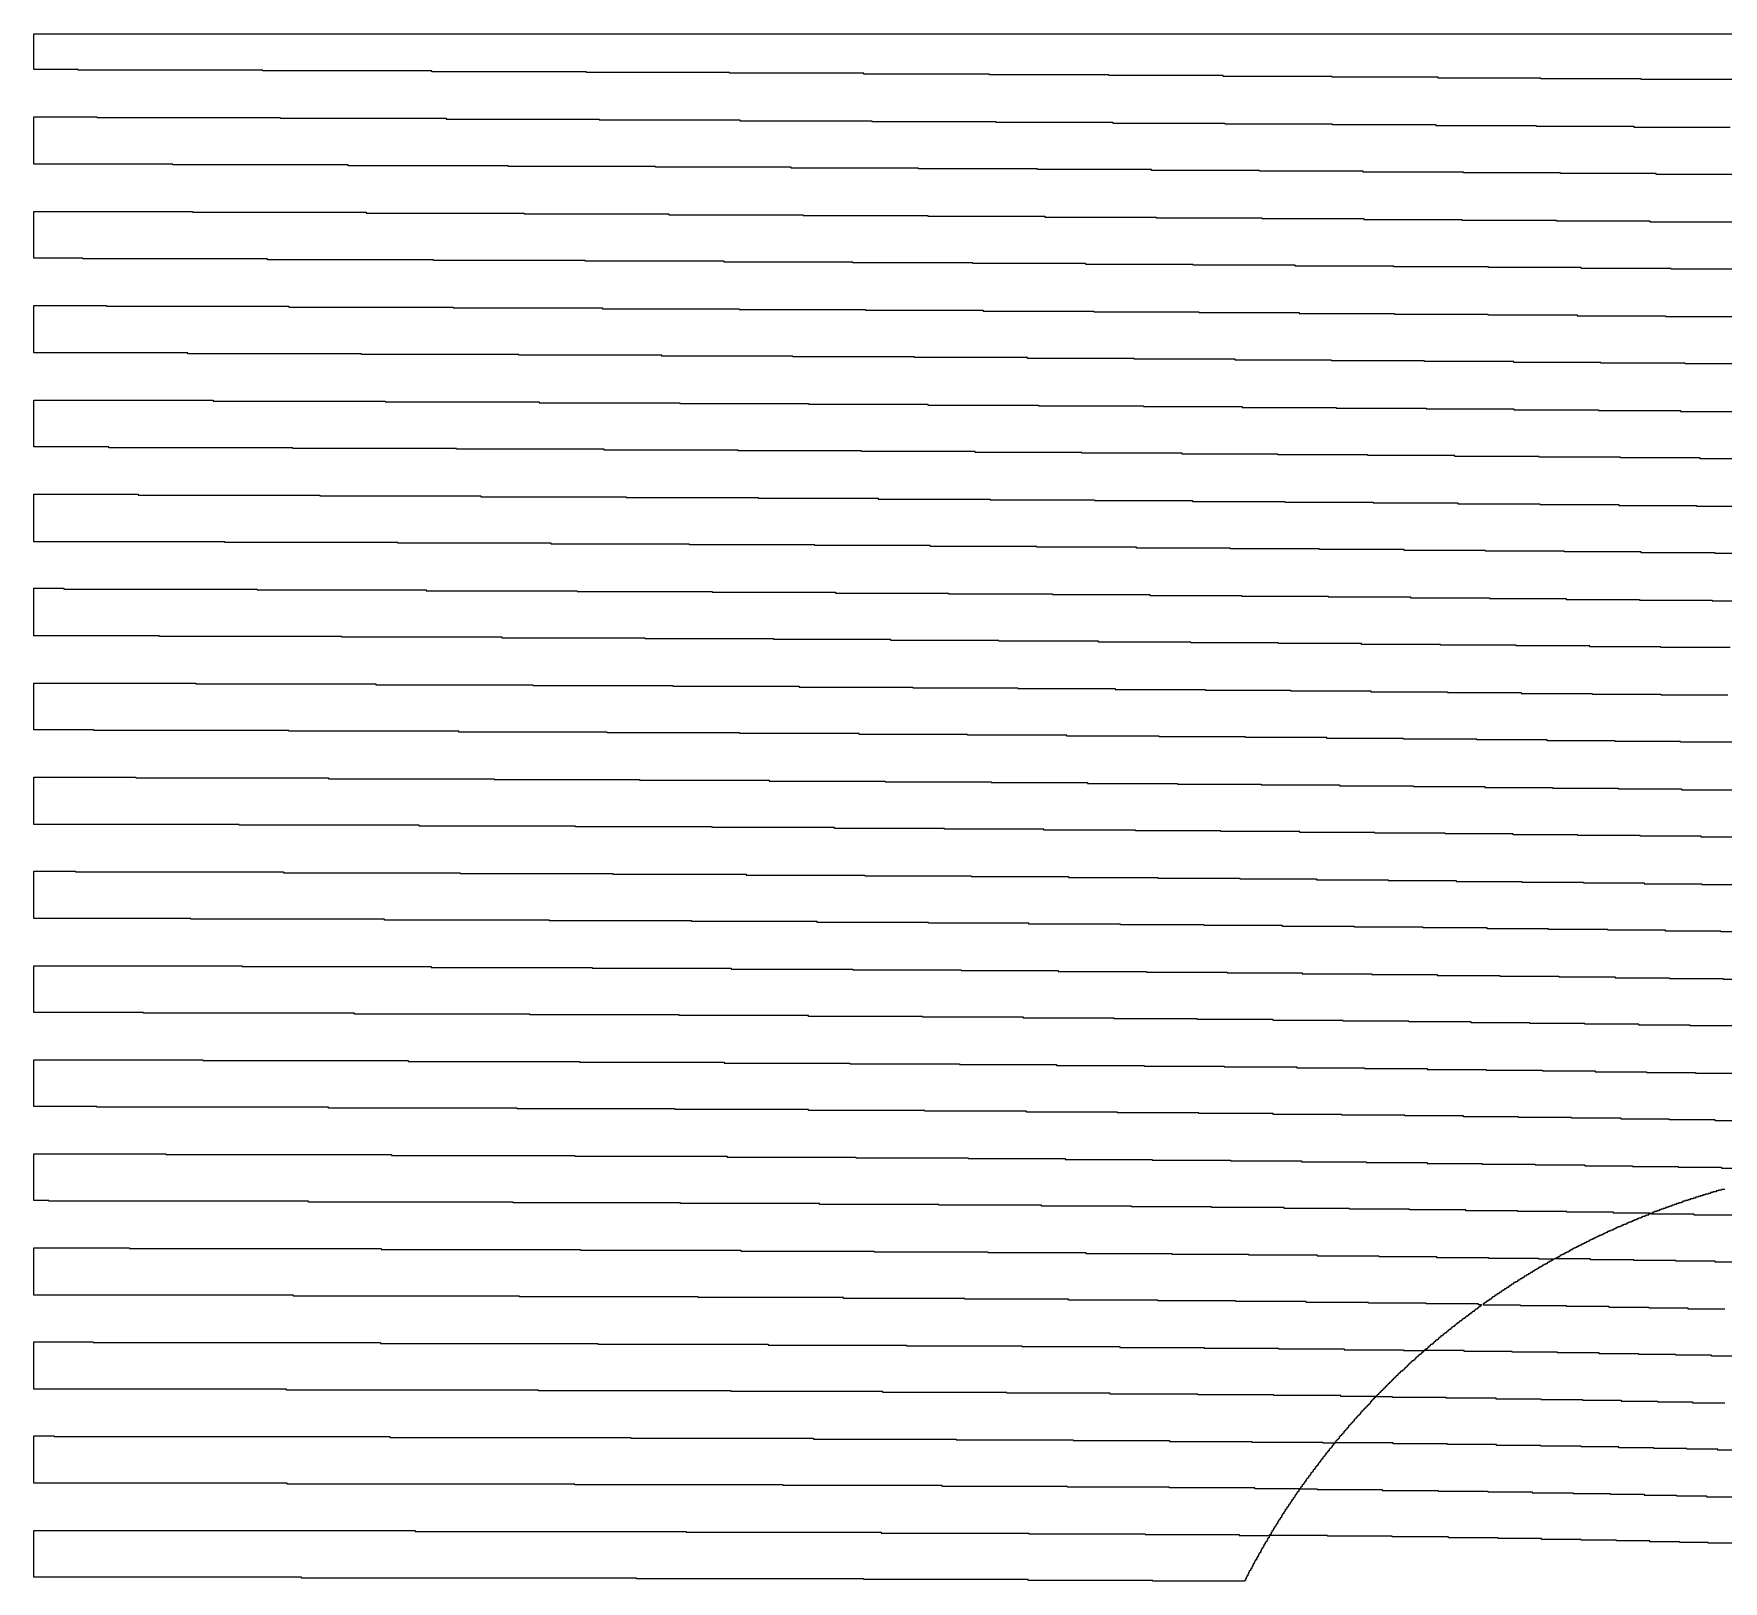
# Model space of a CAD drawing. Extents: x 600 to 5400, y 600 to 5400.
# Drawn here: x 600 to 2739, y 3441 to 5400 of the extents above; entities that cross this region are included whole.
import ezdxf

# ---------------------------------------------------------------- set-up
doc = ezdxf.new("R2010")
doc.units = 0
doc.layers.add('LG_12_W1000_ZP600_INV_LG', color=5, linetype='CONTINUOUS')

msp = doc.modelspace()

# ---------------------------------------------------------------- linework, layer by layer
at = {"layer": 'LG_12_W1000_ZP600_INV_LG'}
for points in [[(2760, 5342), (2635, 5342), (2635, 5343), (2508, 5343), (2508, 5344), (2378, 5344), (2378, 5345), (2244, 5345), (2244, 5346), (2106, 5346), (2106, 5347), (1961, 5347), (1961, 5348), (1810, 5348), (1810, 5349), (1651, 5349), (1651, 5350), (1481, 5350), (1481, 5351), (1300, 5351), (1300, 5352), (1104, 5352), (1104, 5353), (890, 5353), (890, 5354), (656, 5354), (656, 5355), (600, 5355), (600, 5400), (2987, 5400)], [(2772, 5222), (2654, 5222), (2654, 5223), (2533, 5223), (2533, 5224), (2410, 5224), (2410, 5225), (2283, 5225), (2283, 5226), (2152, 5226), (2152, 5227), (2015, 5227), (2015, 5228), (1871, 5228), (1871, 5229), (1720, 5229), (1720, 5230), (1559, 5230), (1559, 5231), (1387, 5231), (1387, 5232), (1201, 5232), (1201, 5233), (998, 5233), (998, 5234), (776, 5234), (776, 5235), (600, 5235), (600, 5295), (680, 5295), (680, 5294), (912, 5294), (912, 5293), (1122, 5293), (1122, 5292), (1316, 5292), (1316, 5291), (1494, 5291), (1494, 5290), (1661, 5290), (1661, 5289), (1818, 5289), (1818, 5288), (1966, 5288), (1966, 5287), (2108, 5287), (2108, 5286), (2244, 5286), (2244, 5285), (2375, 5285), (2375, 5284), (2502, 5284), (2502, 5283), (2626, 5283), (2626, 5282), (2748, 5282)], [(2785, 5102), (2673, 5102), (2673, 5103), (2559, 5103), (2559, 5104), (2442, 5104), (2442, 5105), (2322, 5105), (2322, 5106), (2197, 5106), (2197, 5107), (2068, 5107), (2068, 5108), (1932, 5108), (1932, 5109), (1789, 5109), (1789, 5110), (1637, 5110), (1637, 5111), (1474, 5111), (1474, 5112), (1298, 5112), (1298, 5113), (1106, 5113), (1106, 5114), (896, 5114), (896, 5115), (662, 5115), (662, 5116), (600, 5116), (600, 5175), (801, 5175), (801, 5174), (1021, 5174), (1021, 5173), (1221, 5173), (1221, 5172), (1404, 5172), (1404, 5171), (1574, 5171), (1574, 5170), (1732, 5170), (1732, 5169), (1880, 5169), (1880, 5168), (2021, 5168), (2021, 5167), (2155, 5167), (2155, 5166), (2284, 5166), (2284, 5165), (2408, 5165), (2408, 5164), (2528, 5164), (2528, 5163), (2646, 5163), (2646, 5162), (2761, 5162)], [(2797, 4982), (2691, 4982), (2691, 4983), (2584, 4983), (2584, 4984), (2474, 4984), (2474, 4985), (2361, 4985), (2361, 4986), (2243, 4986), (2243, 4987), (2121, 4987), (2121, 4988), (1993, 4988), (1993, 4989), (1858, 4989), (1858, 4990), (1715, 4990), (1715, 4991), (1561, 4991), (1561, 4992), (1395, 4992), (1395, 4993), (1214, 4993), (1214, 4994), (1015, 4994), (1015, 4995), (795, 4995), (795, 4996), (600, 4996), (600, 5056), (692, 5056), (692, 5055), (923, 5055), (923, 5054), (1131, 5054), (1131, 5053), (1320, 5053), (1320, 5052), (1493, 5052), (1493, 5051), (1653, 5051), (1653, 5050), (1802, 5050), (1802, 5049), (1942, 5049), (1942, 5048), (2075, 5048), (2075, 5047), (2202, 5047), (2202, 5046), (2323, 5046), (2323, 5045), (2441, 5045), (2441, 5044), (2554, 5044), (2554, 5043), (2666, 5043), (2666, 5042), (2775, 5042)], [(2810, 4862), (2710, 4862), (2710, 4863), (2609, 4863), (2609, 4864), (2506, 4864), (2506, 4865), (2399, 4865), (2399, 4866), (2289, 4866), (2289, 4867), (2175, 4867), (2175, 4868), (2054, 4868), (2054, 4869), (1927, 4869), (1927, 4870), (1792, 4870), (1792, 4871), (1648, 4871), (1648, 4872), (1492, 4872), (1492, 4873), (1322, 4873), (1322, 4874), (1135, 4874), (1135, 4875), (928, 4875), (928, 4876), (695, 4876), (695, 4877), (600, 4877), (600, 4936), (827, 4936), (827, 4935), (1045, 4935), (1045, 4934), (1240, 4934), (1240, 4933), (1418, 4933), (1418, 4932), (1581, 4932), (1581, 4931), (1732, 4931), (1732, 4930), (1872, 4930), (1872, 4929), (2005, 4929), (2005, 4928), (2130, 4928), (2130, 4927), (2249, 4927), (2249, 4926), (2363, 4926), (2363, 4925), (2474, 4925), (2474, 4924), (2581, 4924), (2581, 4923), (2685, 4923), (2685, 4922), (2788, 4922)], [(2822, 4742), (2729, 4742), (2729, 4743), (2635, 4743), (2635, 4744), (2538, 4744), (2538, 4745), (2438, 4745), (2438, 4746), (2335, 4746), (2335, 4747), (2228, 4747), (2228, 4748), (2115, 4748), (2115, 4749), (1996, 4749), (1996, 4750), (1870, 4750), (1870, 4751), (1735, 4751), (1735, 4752), (1589, 4752), (1589, 4753), (1430, 4753), (1430, 4754), (1255, 4754), (1255, 4755), (1061, 4755), (1061, 4756), (842, 4756), (842, 4757), (600, 4757), (600, 4817), (732, 4817), (732, 4816), (962, 4816), (962, 4815), (1166, 4815), (1166, 4814), (1350, 4814), (1350, 4813), (1517, 4813), (1517, 4812), (1669, 4812), (1669, 4811), (1811, 4811), (1811, 4810), (1943, 4810), (1943, 4809), (2067, 4809), (2067, 4808), (2184, 4808), (2184, 4807), (2296, 4807), (2296, 4806), (2403, 4806), (2403, 4805), (2507, 4805), (2507, 4804), (2607, 4804), (2607, 4803), (2705, 4803), (2705, 4802), (2802, 4802)], [(2748, 4623), (2660, 4623), (2660, 4624), (2570, 4624), (2570, 4625), (2477, 4625), (2477, 4626), (2381, 4626), (2381, 4627), (2281, 4627), (2281, 4628), (2176, 4628), (2176, 4629), (2065, 4629), (2065, 4630), (1948, 4630), (1948, 4631), (1822, 4631), (1822, 4632), (1685, 4632), (1685, 4633), (1537, 4633), (1537, 4634), (1374, 4634), (1374, 4635), (1193, 4635), (1193, 4636), (990, 4636), (990, 4637), (759, 4637), (759, 4638), (600, 4638), (600, 4698), (638, 4698), (638, 4697), (883, 4697), (883, 4696), (1097, 4696), (1097, 4695), (1288, 4695), (1288, 4694), (1459, 4694), (1459, 4693), (1615, 4693), (1615, 4692), (1758, 4692), (1758, 4691), (1890, 4691), (1890, 4690), (2013, 4690), (2013, 4689), (2129, 4689), (2129, 4688), (2239, 4688), (2239, 4687), (2343, 4687), (2343, 4686), (2443, 4686), (2443, 4685), (2540, 4685), (2540, 4684), (2633, 4684), (2633, 4683), (2725, 4683), (2725, 4682), (2815, 4682)], [(2767, 4503), (2685, 4503), (2685, 4504), (2602, 4504), (2602, 4505), (2516, 4505), (2516, 4506), (2427, 4506), (2427, 4507), (2334, 4507), (2334, 4508), (2237, 4508), (2237, 4509), (2134, 4509), (2134, 4510), (2025, 4510), (2025, 4511), (1908, 4511), (1908, 4512), (1782, 4512), (1782, 4513), (1645, 4513), (1645, 4514), (1494, 4514), (1494, 4515), (1326, 4515), (1326, 4516), (1138, 4516), (1138, 4517), (923, 4517), (923, 4518), (676, 4518), (676, 4519), (600, 4519), (600, 4578), (805, 4578), (805, 4577), (1033, 4577), (1033, 4576), (1232, 4576), (1232, 4575), (1409, 4575), (1409, 4574), (1569, 4574), (1569, 4573), (1713, 4573), (1713, 4572), (1846, 4572), (1846, 4571), (1969, 4571), (1969, 4570), (2083, 4570), (2083, 4569), (2191, 4569), (2191, 4568), (2293, 4568), (2293, 4567), (2390, 4567), (2390, 4566), (2483, 4566), (2483, 4565), (2573, 4565), (2573, 4564), (2660, 4564), (2660, 4563), (2745, 4563)], [(2786, 4383), (2711, 4383), (2711, 4384), (2634, 4384), (2634, 4385), (2555, 4385), (2555, 4386), (2473, 4386), (2473, 4387), (2387, 4387), (2387, 4388), (2298, 4388), (2298, 4389), (2203, 4389), (2203, 4390), (2103, 4390), (2103, 4391), (1995, 4391), (1995, 4392), (1879, 4392), (1879, 4393), (1753, 4393), (1753, 4394), (1614, 4394), (1614, 4395), (1459, 4395), (1459, 4396), (1286, 4396), (1286, 4397), (1088, 4397), (1088, 4398), (860, 4398), (860, 4399), (600, 4399), (600, 4459), (729, 4459), (729, 4458), (973, 4458), (973, 4457), (1183, 4457), (1183, 4456), (1367, 4456), (1367, 4455), (1531, 4455), (1531, 4454), (1678, 4454), (1678, 4453), (1812, 4453), (1812, 4452), (1934, 4452), (1934, 4451), (2048, 4451), (2048, 4450), (2154, 4450), (2154, 4449), (2253, 4449), (2253, 4448), (2347, 4448), (2347, 4447), (2437, 4447), (2437, 4446), (2523, 4446), (2523, 4445), (2606, 4445), (2606, 4444), (2686, 4444), (2686, 4443), (2765, 4443)], [(2804, 4263), (2736, 4263), (2736, 4264), (2666, 4264), (2666, 4265), (2593, 4265), (2593, 4266), (2518, 4266), (2518, 4267), (2440, 4267), (2440, 4268), (2359, 4268), (2359, 4269), (2272, 4269), (2272, 4270), (2181, 4270), (2181, 4271), (2082, 4271), (2082, 4272), (1976, 4272), (1976, 4273), (1860, 4273), (1860, 4274), (1733, 4274), (1733, 4275), (1592, 4275), (1592, 4276), (1433, 4276), (1433, 4277), (1253, 4277), (1253, 4278), (1044, 4278), (1044, 4279), (799, 4279), (799, 4280), (600, 4280), (600, 4340), (653, 4340), (653, 4339), (916, 4339), (916, 4338), (1140, 4338), (1140, 4337), (1333, 4337), (1333, 4336), (1502, 4336), (1502, 4335), (1652, 4335), (1652, 4334), (1787, 4334), (1787, 4333), (1910, 4333), (1910, 4332), (2023, 4332), (2023, 4331), (2127, 4331), (2127, 4330), (2224, 4330), (2224, 4329), (2315, 4329), (2315, 4328), (2401, 4328), (2401, 4327), (2484, 4327), (2484, 4326), (2562, 4326), (2562, 4325), (2639, 4325), (2639, 4324), (2712, 4324), (2712, 4323), (2784, 4323)], [(2761, 4144), (2697, 4144), (2697, 4145), (2632, 4145), (2632, 4146), (2564, 4146), (2564, 4147), (2494, 4147), (2494, 4148), (2420, 4148), (2420, 4149), (2341, 4149), (2341, 4150), (2258, 4150), (2258, 4151), (2169, 4151), (2169, 4152), (2073, 4152), (2073, 4153), (1968, 4153), (1968, 4154), (1853, 4154), (1853, 4155), (1725, 4155), (1725, 4156), (1581, 4156), (1581, 4157), (1417, 4157), (1417, 4158), (1228, 4158), (1228, 4159), (1006, 4159), (1006, 4160), (739, 4160), (739, 4161), (600, 4161), (600, 4220), (864, 4220), (864, 4219), (1103, 4219), (1103, 4218), (1307, 4218), (1307, 4217), (1483, 4217), (1483, 4216), (1637, 4216), (1637, 4215), (1774, 4215), (1774, 4214), (1897, 4214), (1897, 4213), (2009, 4213), (2009, 4212), (2111, 4212), (2111, 4211), (2206, 4211), (2206, 4210), (2294, 4210), (2294, 4209), (2377, 4209), (2377, 4208), (2456, 4208), (2456, 4207), (2531, 4207), (2531, 4206), (2602, 4206), (2602, 4205), (2671, 4205), (2671, 4204), (2739, 4204), (2739, 4203), (2804, 4203)], [(2786, 4024), (2729, 4024), (2729, 4025), (2671, 4025), (2671, 4026), (2610, 4026), (2610, 4027), (2547, 4027), (2547, 4028), (2480, 4028), (2480, 4029), (2410, 4029), (2410, 4030), (2336, 4030), (2336, 4031), (2256, 4031), (2256, 4032), (2169, 4032), (2169, 4033), (2075, 4033), (2075, 4034), (1972, 4034), (1972, 4035), (1857, 4035), (1857, 4036), (1728, 4036), (1728, 4037), (1581, 4037), (1581, 4038), (1412, 4038), (1412, 4039), (1212, 4039), (1212, 4040), (973, 4040), (973, 4041), (680, 4041), (680, 4042), (600, 4042), (600, 4101), (814, 4101), (814, 4100), (1074, 4100), (1074, 4099), (1291, 4099), (1291, 4098), (1474, 4098), (1474, 4097), (1633, 4097), (1633, 4096), (1772, 4096), (1772, 4095), (1895, 4095), (1895, 4094), (2006, 4094), (2006, 4093), (2107, 4093), (2107, 4092), (2199, 4092), (2199, 4091), (2285, 4091), (2285, 4090), (2364, 4090), (2364, 4089), (2439, 4089), (2439, 4088), (2510, 4088), (2510, 4087), (2577, 4087), (2577, 4086), (2642, 4086), (2642, 4085), (2704, 4085), (2704, 4084), (2765, 4084)], [(2777, 3845), (2729, 3845), (2729, 3846), (2679, 3846), (2679, 3847), (2626, 3847), (2626, 3848), (2571, 3848), (2571, 3849), (2526, 3849), (2526, 3850), (2528, 3850), (2528, 3851), (2530, 3851), (2530, 3852), (2532, 3852), (2532, 3853), (2533, 3853), (2533, 3854), (2535, 3854), (2535, 3855), (2537, 3855), (2537, 3856), (2539, 3856), (2539, 3857), (2541, 3857), (2541, 3858), (2543, 3858), (2543, 3859), (2545, 3859), (2545, 3860), (2546, 3860), (2546, 3861), (2548, 3861), (2548, 3862), (2550, 3862), (2550, 3863), (2552, 3863), (2552, 3864), (2554, 3864), (2554, 3865), (2556, 3865), (2556, 3866), (2558, 3866), (2558, 3867), (2560, 3867), (2560, 3868), (2562, 3868), (2562, 3869), (2564, 3869), (2564, 3870), (2566, 3870), (2566, 3871), (2568, 3871), (2568, 3872), (2570, 3872), (2570, 3873), (2572, 3873), (2572, 3874), (2574, 3874), (2574, 3875), (2576, 3875), (2576, 3876), (2578, 3876), (2578, 3877), (2580, 3877), (2580, 3878), (2582, 3878), (2582, 3879), (2585, 3879), (2585, 3880), (2587, 3880), (2587, 3881), (2589, 3881), (2589, 3882), (2591, 3882), (2591, 3883), (2593, 3883), (2593, 3884), (2595, 3884), (2595, 3885), (2597, 3885), (2597, 3886), (2600, 3886), (2600, 3887), (2602, 3887), (2602, 3888), (2604, 3888), (2604, 3889), (2606, 3889), (2606, 3890), (2609, 3890), (2609, 3891), (2611, 3891), (2611, 3892), (2613, 3892), (2613, 3893), (2616, 3893), (2616, 3894), (2618, 3894), (2618, 3895), (2620, 3895), (2620, 3896), (2623, 3896), (2623, 3897), (2625, 3897), (2625, 3898), (2627, 3898), (2627, 3899), (2630, 3899), (2630, 3900), (2632, 3900), (2632, 3901), (2635, 3901), (2635, 3902), (2637, 3902), (2637, 3903), (2640, 3903), (2640, 3904), (2642, 3904), (2642, 3905), (2645, 3905), (2645, 3906), (2647, 3906), (2647, 3907), (2600, 3907), (2600, 3908), (2541, 3908), (2541, 3909), (2479, 3909), (2479, 3910), (2413, 3910), (2413, 3911), (2342, 3911), (2342, 3912), (2266, 3912), (2266, 3913), (2183, 3913), (2183, 3914), (2091, 3914), (2091, 3915), (1990, 3915), (1990, 3916), (1876, 3916), (1876, 3917), (1746, 3917), (1746, 3918), (1595, 3918), (1595, 3919), (1419, 3919), (1419, 3920), (1207, 3920), (1207, 3921), (948, 3921), (948, 3922), (619, 3922), (619, 3923), (600, 3923), (600, 3982), (767, 3982), (767, 3981), (1053, 3981), (1053, 3980), (1285, 3980), (1285, 3979), (1478, 3979), (1478, 3978), (1641, 3978), (1641, 3977), (1783, 3977), (1783, 3976), (1906, 3976), (1906, 3975), (2016, 3975), (2016, 3974), (2115, 3974), (2115, 3973), (2205, 3973), (2205, 3972), (2287, 3972), (2287, 3971), (2364, 3971), (2364, 3970), (2434, 3970), (2434, 3969), (2501, 3969), (2501, 3968), (2564, 3968), (2564, 3967), (2624, 3967), (2624, 3966), (2682, 3966), (2682, 3965), (2737, 3965), (2737, 3964), (2791, 3964)], [(2741, 3937), (2737, 3937), (2737, 3936), (2733, 3936), (2733, 3935), (2730, 3935), (2730, 3934), (2726, 3934), (2726, 3933), (2723, 3933), (2723, 3932), (2720, 3932), (2720, 3931), (2716, 3931), (2716, 3930), (2713, 3930), (2713, 3929), (2710, 3929), (2710, 3928), (2707, 3928), (2707, 3927), (2704, 3927), (2704, 3926), (2701, 3926), (2701, 3925), (2697, 3925), (2697, 3924), (2694, 3924), (2694, 3923), (2691, 3923), (2691, 3922), (2688, 3922), (2688, 3921), (2686, 3921), (2686, 3920), (2683, 3920), (2683, 3919), (2680, 3919), (2680, 3918), (2677, 3918), (2677, 3917), (2674, 3917), (2674, 3916), (2671, 3916), (2671, 3915), (2669, 3915), (2669, 3914), (2666, 3914), (2666, 3913), (2663, 3913), (2663, 3912), (2660, 3912), (2660, 3911), (2658, 3911), (2658, 3910), (2655, 3910), (2655, 3909), (2652, 3909), (2652, 3908), (2650, 3908), (2650, 3907), (2648, 3907), (2648, 3906), (2702, 3906), (2702, 3905), (2754, 3905)], [(2767, 3726), (2724, 3726), (2724, 3727), (2679, 3727), (2679, 3728), (2632, 3728), (2632, 3729), (2582, 3729), (2582, 3730), (2529, 3730), (2529, 3731), (2472, 3731), (2472, 3732), (2411, 3732), (2411, 3733), (2361, 3733), (2361, 3734), (2362, 3734), (2362, 3735), (2364, 3735), (2364, 3736), (2365, 3736), (2365, 3737), (2366, 3737), (2366, 3738), (2367, 3738), (2367, 3739), (2368, 3739), (2368, 3740), (2369, 3740), (2369, 3741), (2371, 3741), (2371, 3742), (2372, 3742), (2372, 3743), (2373, 3743), (2373, 3744), (2374, 3744), (2374, 3745), (2375, 3745), (2375, 3746), (2376, 3746), (2376, 3747), (2378, 3747), (2378, 3748), (2379, 3748), (2379, 3749), (2380, 3749), (2380, 3750), (2381, 3750), (2381, 3751), (2382, 3751), (2382, 3752), (2384, 3752), (2384, 3753), (2385, 3753), (2385, 3754), (2386, 3754), (2386, 3755), (2387, 3755), (2387, 3756), (2389, 3756), (2389, 3757), (2390, 3757), (2390, 3758), (2391, 3758), (2391, 3759), (2392, 3759), (2392, 3760), (2394, 3760), (2394, 3761), (2395, 3761), (2395, 3762), (2396, 3762), (2396, 3763), (2397, 3763), (2397, 3764), (2399, 3764), (2399, 3765), (2400, 3765), (2400, 3766), (2401, 3766), (2401, 3767), (2402, 3767), (2402, 3768), (2404, 3768), (2404, 3769), (2405, 3769), (2405, 3770), (2406, 3770), (2406, 3771), (2408, 3771), (2408, 3772), (2409, 3772), (2409, 3773), (2410, 3773), (2410, 3774), (2412, 3774), (2412, 3775), (2413, 3775), (2413, 3776), (2414, 3776), (2414, 3777), (2416, 3777), (2416, 3778), (2417, 3778), (2417, 3779), (2418, 3779), (2418, 3780), (2420, 3780), (2420, 3781), (2421, 3781), (2421, 3782), (2422, 3782), (2422, 3783), (2424, 3783), (2424, 3784), (2425, 3784), (2425, 3785), (2426, 3785), (2426, 3786), (2428, 3786), (2428, 3787), (2429, 3787), (2429, 3788), (2430, 3788), (2430, 3789), (2432, 3789), (2432, 3790), (2433, 3790), (2433, 3791), (2429, 3791), (2429, 3792), (2363, 3792), (2363, 3793), (2290, 3793), (2290, 3794), (2211, 3794), (2211, 3795), (2122, 3795), (2122, 3796), (2023, 3796), (2023, 3797), (1910, 3797), (1910, 3798), (1779, 3798), (1779, 3799), (1625, 3799), (1625, 3800), (1441, 3800), (1441, 3801), (1215, 3801), (1215, 3802), (929, 3802), (929, 3803), (600, 3803), (600, 3863), (721, 3863), (721, 3862), (1040, 3862), (1040, 3861), (1292, 3861), (1292, 3860), (1495, 3860), (1495, 3859), (1664, 3859), (1664, 3858), (1808, 3858), (1808, 3857), (1932, 3857), (1932, 3856), (2041, 3856), (2041, 3855), (2138, 3855), (2138, 3854), (2225, 3854), (2225, 3853), (2303, 3853), (2303, 3852), (2376, 3852), (2376, 3851), (2442, 3851), (2442, 3850), (2505, 3850), (2505, 3849), (2524, 3849), (2524, 3848), (2523, 3848), (2523, 3847), (2521, 3847), (2521, 3846), (2519, 3846), (2519, 3845), (2517, 3845), (2517, 3844), (2516, 3844), (2516, 3843), (2514, 3843), (2514, 3842), (2512, 3842), (2512, 3841), (2510, 3841), (2510, 3840), (2509, 3840), (2509, 3839), (2507, 3839), (2507, 3838), (2505, 3838), (2505, 3837), (2504, 3837), (2504, 3836), (2502, 3836), (2502, 3835), (2500, 3835), (2500, 3834), (2499, 3834), (2499, 3833), (2497, 3833), (2497, 3832), (2495, 3832), (2495, 3831), (2494, 3831), (2494, 3830), (2492, 3830), (2492, 3829), (2490, 3829), (2490, 3828), (2489, 3828), (2489, 3827), (2487, 3827), (2487, 3826), (2486, 3826), (2486, 3825), (2484, 3825), (2484, 3824), (2482, 3824), (2482, 3823), (2481, 3823), (2481, 3822), (2479, 3822), (2479, 3821), (2478, 3821), (2478, 3820), (2476, 3820), (2476, 3819), (2474, 3819), (2474, 3818), (2473, 3818), (2473, 3817), (2471, 3817), (2471, 3816), (2470, 3816), (2470, 3815), (2468, 3815), (2468, 3814), (2467, 3814), (2467, 3813), (2465, 3813), (2465, 3812), (2464, 3812), (2464, 3811), (2462, 3811), (2462, 3810), (2461, 3810), (2461, 3809), (2459, 3809), (2459, 3808), (2458, 3808), (2458, 3807), (2456, 3807), (2456, 3806), (2455, 3806), (2455, 3805), (2453, 3805), (2453, 3804), (2452, 3804), (2452, 3803), (2450, 3803), (2450, 3802), (2449, 3802), (2449, 3801), (2447, 3801), (2447, 3800), (2446, 3800), (2446, 3799), (2445, 3799), (2445, 3798), (2443, 3798), (2443, 3797), (2442, 3797), (2442, 3796), (2440, 3796), (2440, 3795), (2439, 3795), (2439, 3794), (2437, 3794), (2437, 3793), (2436, 3793), (2436, 3792), (2435, 3792), (2435, 3791), (2482, 3791), (2482, 3790), (2540, 3790), (2540, 3789), (2594, 3789), (2594, 3788), (2645, 3788), (2645, 3787), (2694, 3787), (2694, 3786), (2741, 3786)], [(2770, 3607), (2732, 3607), (2732, 3608), (2693, 3608), (2693, 3609), (2651, 3609), (2651, 3610), (2607, 3610), (2607, 3611), (2559, 3611), (2559, 3612), (2508, 3612), (2508, 3613), (2452, 3613), (2452, 3614), (2390, 3614), (2390, 3615), (2321, 3615), (2321, 3616), (2248, 3616), (2248, 3618), (2249, 3618), (2249, 3619), (2250, 3619), (2250, 3620), (2251, 3620), (2251, 3621), (2252, 3621), (2252, 3622), (2253, 3622), (2253, 3624), (2254, 3624), (2254, 3625), (2255, 3625), (2255, 3626), (2256, 3626), (2256, 3627), (2257, 3627), (2257, 3628), (2258, 3628), (2258, 3629), (2259, 3629), (2259, 3631), (2260, 3631), (2260, 3632), (2261, 3632), (2261, 3633), (2262, 3633), (2262, 3634), (2263, 3634), (2263, 3635), (2264, 3635), (2264, 3636), (2265, 3636), (2265, 3638), (2266, 3638), (2266, 3639), (2267, 3639), (2267, 3640), (2268, 3640), (2268, 3641), (2269, 3641), (2269, 3642), (2270, 3642), (2270, 3643), (2271, 3643), (2271, 3644), (2272, 3644), (2272, 3646), (2273, 3646), (2273, 3647), (2274, 3647), (2274, 3648), (2275, 3648), (2275, 3649), (2276, 3649), (2276, 3650), (2277, 3650), (2277, 3651), (2278, 3651), (2278, 3652), (2279, 3652), (2279, 3653), (2280, 3653), (2280, 3655), (2281, 3655), (2281, 3656), (2282, 3656), (2282, 3657), (2283, 3657), (2283, 3658), (2284, 3658), (2284, 3659), (2285, 3659), (2285, 3660), (2286, 3660), (2286, 3661), (2287, 3661), (2287, 3662), (2288, 3662), (2288, 3663), (2289, 3663), (2289, 3664), (2290, 3664), (2290, 3665), (2291, 3665), (2291, 3666), (2292, 3666), (2292, 3667), (2293, 3667), (2293, 3669), (2294, 3669), (2294, 3670), (2295, 3670), (2295, 3671), (2296, 3671), (2296, 3672), (2297, 3672), (2297, 3673), (2298, 3673), (2298, 3674), (2299, 3674), (2299, 3675), (2255, 3675), (2255, 3676), (2170, 3676), (2170, 3677), (2074, 3677), (2074, 3678), (1963, 3678), (1963, 3679), (1832, 3679), (1832, 3680), (1675, 3680), (1675, 3681), (1483, 3681), (1483, 3682), (1239, 3682), (1239, 3683), (920, 3683), (920, 3684), (600, 3684), (600, 3744), (675, 3744), (675, 3743), (1039, 3743), (1039, 3742), (1314, 3742), (1314, 3741), (1530, 3741), (1530, 3740), (1705, 3740), (1705, 3739), (1851, 3739), (1851, 3738), (1975, 3738), (1975, 3737), (2082, 3737), (2082, 3736), (2176, 3736), (2176, 3735), (2259, 3735), (2259, 3734), (2334, 3734), (2334, 3733), (2360, 3733), (2360, 3732), (2359, 3732), (2359, 3731), (2358, 3731), (2358, 3730), (2357, 3730), (2357, 3729), (2356, 3729), (2356, 3728), (2354, 3728), (2354, 3727), (2353, 3727), (2353, 3726), (2352, 3726), (2352, 3725), (2351, 3725), (2351, 3724), (2350, 3724), (2350, 3723), (2349, 3723), (2349, 3722), (2348, 3722), (2348, 3721), (2347, 3721), (2347, 3720), (2345, 3720), (2345, 3719), (2344, 3719), (2344, 3718), (2343, 3718), (2343, 3717), (2342, 3717), (2342, 3716), (2341, 3716), (2341, 3715), (2340, 3715), (2340, 3714), (2339, 3714), (2339, 3713), (2338, 3713), (2338, 3712), (2337, 3712), (2337, 3711), (2336, 3711), (2336, 3710), (2335, 3710), (2335, 3709), (2334, 3709), (2334, 3708), (2333, 3708), (2333, 3707), (2331, 3707), (2331, 3706), (2330, 3706), (2330, 3705), (2329, 3705), (2329, 3704), (2328, 3704), (2328, 3703), (2327, 3703), (2327, 3702), (2326, 3702), (2326, 3701), (2325, 3701), (2325, 3700), (2324, 3700), (2324, 3699), (2323, 3699), (2323, 3698), (2322, 3698), (2322, 3697), (2321, 3697), (2321, 3696), (2320, 3696), (2320, 3695), (2319, 3695), (2319, 3694), (2318, 3694), (2318, 3693), (2317, 3693), (2317, 3692), (2316, 3692), (2316, 3691), (2315, 3691), (2315, 3690), (2314, 3690), (2314, 3689), (2313, 3689), (2313, 3688), (2312, 3688), (2312, 3687), (2311, 3687), (2311, 3686), (2310, 3686), (2310, 3685), (2309, 3685), (2309, 3684), (2308, 3684), (2308, 3683), (2307, 3683), (2307, 3682), (2306, 3682), (2306, 3681), (2305, 3681), (2305, 3680), (2304, 3680), (2304, 3679), (2303, 3679), (2303, 3678), (2302, 3678), (2302, 3677), (2301, 3677), (2301, 3676), (2300, 3676), (2300, 3675), (2320, 3675), (2320, 3674), (2388, 3674), (2388, 3673), (2451, 3673), (2451, 3672), (2508, 3672), (2508, 3671), (2561, 3671), (2561, 3670), (2610, 3670), (2610, 3669), (2656, 3669), (2656, 3668), (2700, 3668), (2700, 3667), (2741, 3667)], [(2754, 3489), (2720, 3489), (2720, 3490), (2684, 3490), (2684, 3491), (2646, 3491), (2646, 3492), (2604, 3492), (2604, 3493), (2559, 3493), (2559, 3494), (2509, 3494), (2509, 3495), (2454, 3495), (2454, 3496), (2391, 3496), (2391, 3497), (2320, 3497), (2320, 3498), (2238, 3498), (2238, 3499), (2165, 3499), (2165, 3500), (2166, 3500), (2166, 3501), (2167, 3501), (2167, 3503), (2168, 3503), (2168, 3505), (2169, 3505), (2169, 3506), (2170, 3506), (2170, 3508), (2171, 3508), (2171, 3510), (2172, 3510), (2172, 3511), (2173, 3511), (2173, 3513), (2174, 3513), (2174, 3514), (2175, 3514), (2175, 3516), (2176, 3516), (2176, 3518), (2177, 3518), (2177, 3519), (2178, 3519), (2178, 3521), (2179, 3521), (2179, 3522), (2180, 3522), (2180, 3524), (2181, 3524), (2181, 3526), (2182, 3526), (2182, 3527), (2183, 3527), (2183, 3529), (2184, 3529), (2184, 3530), (2185, 3530), (2185, 3532), (2186, 3532), (2186, 3533), (2187, 3533), (2187, 3535), (2188, 3535), (2188, 3536), (2189, 3536), (2189, 3538), (2190, 3538), (2190, 3539), (2191, 3539), (2191, 3541), (2192, 3541), (2192, 3542), (2193, 3542), (2193, 3544), (2194, 3544), (2194, 3545), (2195, 3545), (2195, 3547), (2196, 3547), (2196, 3548), (2197, 3548), (2197, 3550), (2198, 3550), (2198, 3551), (2199, 3551), (2199, 3553), (2200, 3553), (2200, 3554), (2201, 3554), (2201, 3555), (2202, 3555), (2202, 3557), (2203, 3557), (2203, 3558), (2146, 3558), (2146, 3559), (2038, 3559), (2038, 3560), (1909, 3560), (1909, 3561), (1750, 3561), (1750, 3562), (1549, 3562), (1549, 3563), (1285, 3563), (1285, 3564), (921, 3564), (921, 3565), (600, 3565), (600, 3625), (626, 3625), (626, 3624), (1051, 3624), (1051, 3623), (1356, 3623), (1356, 3622), (1587, 3622), (1587, 3621), (1768, 3621), (1768, 3620), (1916, 3620), (1916, 3619), (2038, 3619), (2038, 3618), (2142, 3618), (2142, 3617), (2232, 3617), (2232, 3616), (2247, 3616), (2247, 3615), (2246, 3615), (2246, 3614), (2245, 3614), (2245, 3613), (2244, 3613), (2244, 3611), (2243, 3611), (2243, 3610), (2242, 3610), (2242, 3609), (2241, 3609), (2241, 3608), (2240, 3608), (2240, 3606), (2239, 3606), (2239, 3605), (2238, 3605), (2238, 3604), (2237, 3604), (2237, 3603), (2236, 3603), (2236, 3601), (2235, 3601), (2235, 3600), (2234, 3600), (2234, 3599), (2233, 3599), (2233, 3598), (2232, 3598), (2232, 3596), (2231, 3596), (2231, 3595), (2230, 3595), (2230, 3594), (2229, 3594), (2229, 3592), (2228, 3592), (2228, 3591), (2227, 3591), (2227, 3590), (2226, 3590), (2226, 3588), (2225, 3588), (2225, 3587), (2224, 3587), (2224, 3586), (2223, 3586), (2223, 3584), (2222, 3584), (2222, 3583), (2221, 3583), (2221, 3582), (2220, 3582), (2220, 3580), (2219, 3580), (2219, 3579), (2218, 3579), (2218, 3578), (2217, 3578), (2217, 3576), (2216, 3576), (2216, 3575), (2215, 3575), (2215, 3574), (2214, 3574), (2214, 3572), (2213, 3572), (2213, 3571), (2212, 3571), (2212, 3570), (2211, 3570), (2211, 3568), (2210, 3568), (2210, 3567), (2209, 3567), (2209, 3565), (2208, 3565), (2208, 3564), (2207, 3564), (2207, 3563), (2206, 3563), (2206, 3561), (2205, 3561), (2205, 3560), (2204, 3560), (2204, 3558), (2225, 3558), (2225, 3557), (2307, 3557), (2307, 3556), (2378, 3556), (2378, 3555), (2441, 3555), (2441, 3554), (2497, 3554), (2497, 3553), (2549, 3553), (2549, 3552), (2596, 3552), (2596, 3551), (2639, 3551), (2639, 3550), (2680, 3550), (2680, 3549), (2718, 3549), (2718, 3548), (2754, 3548)]]:
    msp.add_lwpolyline(points, dxfattribs=at)
msp.add_lwpolyline([(1083, 3505), (1083, 3504), (1426, 3504), (1426, 3503), (1673, 3503), (1673, 3502), (1860, 3502), (1860, 3501), (2007, 3501), (2007, 3500), (2126, 3500), (2126, 3499), (2165, 3499), (2165, 3498), (2164, 3498), (2164, 3496), (2163, 3496), (2163, 3495), (2162, 3495), (2162, 3493), (2161, 3493), (2161, 3491), (2160, 3491), (2160, 3490), (2159, 3490), (2159, 3488), (2158, 3488), (2158, 3486), (2157, 3486), (2157, 3484), (2156, 3484), (2156, 3483), (2155, 3483), (2155, 3481), (2154, 3481), (2154, 3479), (2153, 3479), (2153, 3477), (2152, 3477), (2152, 3476), (2151, 3476), (2151, 3474), (2150, 3474), (2150, 3472), (2149, 3472), (2149, 3470), (2148, 3470), (2148, 3468), (2147, 3468), (2147, 3467), (2146, 3467), (2146, 3465), (2145, 3465), (2145, 3463), (2144, 3463), (2144, 3461), (2143, 3461), (2143, 3459), (2142, 3459), (2142, 3457), (2141, 3457), (2141, 3455), (2140, 3455), (2140, 3454), (2139, 3454), (2139, 3452), (2138, 3452), (2138, 3450), (2137, 3450), (2137, 3448), (2136, 3448), (2136, 3446), (2135, 3446), (2135, 3444), (2134, 3444), (2134, 3442), (2133, 3442), (2133, 3441), (2017, 3441), (2017, 3442), (1859, 3442), (1859, 3443), (1651, 3443), (1651, 3444), (1363, 3444), (1363, 3445), (939, 3445), (939, 3446), (600, 3446), (600, 3505)], close=True, dxfattribs=at)

doc.saveas('drawing.dxf')
